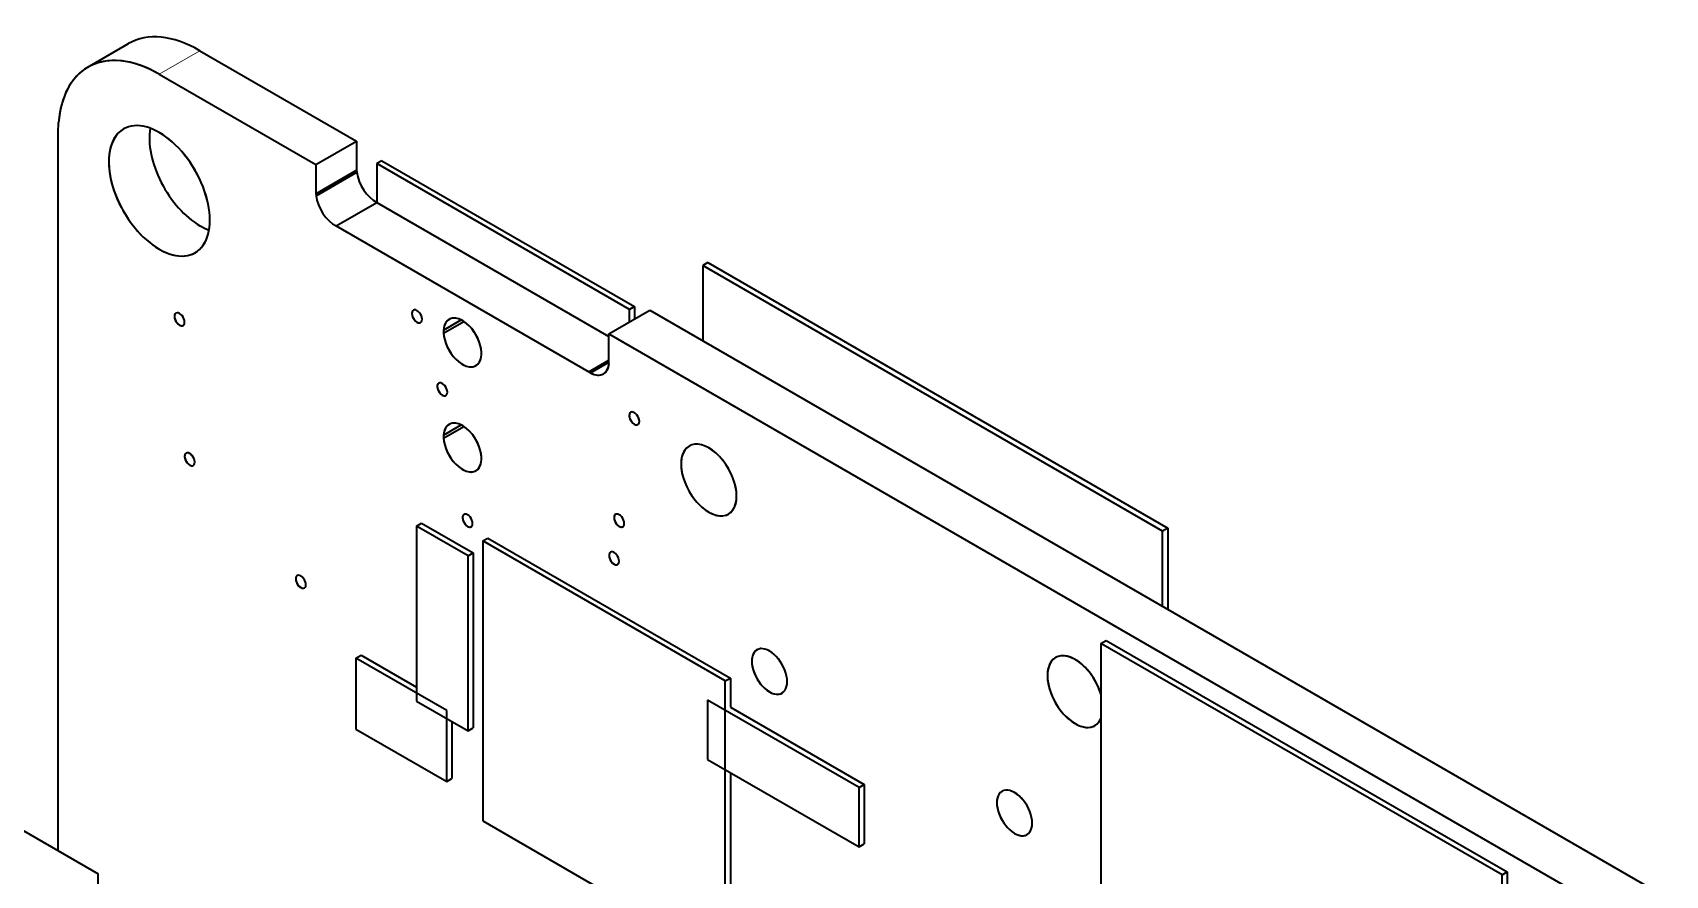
# Model space of a CAD drawing. Extents: x 291 to 1058, y 103 to 772.
# Drawn here: x 716.13 to 738.98, y 694 to 705.79 of the extents above; entities that cross this region are included whole.
import ezdxf

# ---------------------------------------------------------------- set-up
doc = ezdxf.new("R2010")
doc.units = 0

msp = doc.modelspace()

# ---------------------------------------------------------------- linework, layer by layer
at = {"color": 7, "lineweight": 35, "ltscale": 0.016434}
msp.add_line((716.9, 705.312), (717.469, 705.641), dxfattribs=at)
at = {"color": 7, "lineweight": 13, "ltscale": 0.016432}
msp.add_line((717.9, 705.213), (718.469, 705.542), dxfattribs=at)
at = {"color": 7, "lineweight": 35, "ltscale": 0.063278}
for p, q in [((718.469, 705.542), (720.661, 704.277)), ((717.9, 705.213), (720.092, 703.948)), ((717.9, 705.213), (720.092, 703.948))]:
    msp.add_line(p, q, dxfattribs=at)
at = {"color": 7, "lineweight": 35, "ltscale": 0.003483}
msp.add_line((716.486, 704.397), (716.491, 704.536), dxfattribs=at)
msp.add_line((716.486, 704.397), (716.491, 704.536), dxfattribs=at)
at = {"color": 7, "lineweight": 35, "ltscale": 0.251273}
msp.add_line((716.486, 694.346), (716.486, 704.397), dxfattribs=at)
msp.add_line((716.486, 694.346), (716.486, 704.397), dxfattribs=at)
at = {"color": 7, "lineweight": 35, "ltscale": 0.016432}
for p, q in [((720.092, 703.948), (720.661, 704.277)), ((720.092, 703.54), (720.661, 703.868)), ((720.375, 703.091), (720.944, 703.419)), ((724.193, 701.58), (724.763, 701.909))]:
    msp.add_line(p, q, dxfattribs=at)
at = {"color": 7, "lineweight": 35, "ltscale": 0.010207}
for p, q in [((720.661, 704.277), (720.661, 703.868)), ((724.193, 701.172), (724.193, 701.58)), ((724.193, 701.172), (724.193, 701.58))]:
    msp.add_line(p, q, dxfattribs=at)
at = {"color": 7, "lineweight": 35, "ltscale": 0.010205}
msp.add_line((720.092, 703.948), (720.092, 703.54), dxfattribs=at)
msp.add_line((720.092, 703.948), (720.092, 703.54), dxfattribs=at)
at = {"color": 7, "lineweight": 35, "ltscale": 0.002041}
for p, q in [((721.015, 704.002), (720.944, 703.961)), ((721.501, 698.888), (721.571, 698.929)), ((722.426, 698.682), (722.496, 698.722)), ((732.012, 698.861), (731.941, 698.82)), ((731.078, 697.248), (731.149, 697.289)), ((725.82, 696.722), (725.891, 696.763)), ((722.22, 696.026), (722.29, 696.067)), ((721.923, 695.315), (721.993, 695.356)), ((736.691, 694.008), (736.762, 694.049))]:
    msp.add_line(p, q, dxfattribs=at)
at = {"color": 7, "lineweight": 35, "ltscale": 0.013544}
msp.add_line((720.944, 703.961), (720.944, 703.419), dxfattribs=at)
at = {"color": 7, "lineweight": 35, "ltscale": 0.102062}
for p, q in [((724.48, 701.92), (720.944, 703.961)), ((720.375, 703.091), (723.911, 701.049)), ((720.375, 703.091), (723.911, 701.049))]:
    msp.add_line(p, q, dxfattribs=at)
at = {"color": 7, "lineweight": 35, "ltscale": 0.102063}
msp.add_line((721.015, 704.002), (724.551, 701.961), dxfattribs=at)
at = {"color": 7, "lineweight": 35, "ltscale": 0.016433}
msp.add_line((720.095, 703.512), (720.664, 703.84), dxfattribs=at)
at = {"color": 7, "lineweight": 35, "ltscale": 0.000704824}
msp.add_line((720.661, 703.868), (720.664, 703.84), dxfattribs=at)
at = {"color": 7, "lineweight": 35, "ltscale": 0.000704687}
msp.add_line((720.092, 703.54), (720.095, 703.512), dxfattribs=at)
msp.add_line((720.092, 703.54), (720.095, 703.512), dxfattribs=at)
at = {"color": 7, "lineweight": 35, "ltscale": 0.093794}
msp.add_line((720.944, 703.419), (724.193, 701.543), dxfattribs=at)
at = {"color": 7, "lineweight": 35, "ltscale": 0.002042}
for p, q in [((725.575, 702.578), (725.504, 702.537)), ((727.693, 695.231), (727.763, 695.272)), ((727.693, 694.401), (727.763, 694.442))]:
    msp.add_line(p, q, dxfattribs=at)
at = {"color": 7, "lineweight": 35, "ltscale": 0.185817}
msp.add_line((725.575, 702.578), (732.012, 698.861), dxfattribs=at)
at = {"color": 7, "lineweight": 35, "ltscale": 0.026402}
msp.add_line((725.504, 702.537), (725.504, 701.481), dxfattribs=at)
at = {"color": 7, "lineweight": 35, "ltscale": 0.185819}
msp.add_line((731.941, 698.82), (725.504, 702.537), dxfattribs=at)
at = {"color": 7, "lineweight": 35, "ltscale": 0.002043}
msp.add_line((724.551, 701.961), (724.48, 701.92), dxfattribs=at)
at = {"color": 7, "lineweight": 35, "ltscale": 0.004358}
msp.add_line((724.48, 701.745), (724.48, 701.92), dxfattribs=at)
at = {"color": 7, "lineweight": 35, "ltscale": 0.004359}
msp.add_line((724.551, 701.961), (724.551, 701.786), dxfattribs=at)
at = {"color": 7, "lineweight": 35, "ltscale": 0.410291}
msp.add_line((724.763, 701.909), (738.976, 693.703), dxfattribs=at)
at = {"color": 7, "lineweight": 35, "ltscale": 0.007153}
for p, q in [((721.878, 701.631), (722.125, 701.774)), ((721.878, 700.161), (722.125, 700.304))]:
    msp.add_line(p, q, dxfattribs=at)
at = {"color": 7, "lineweight": 35, "ltscale": 0.008154}
msp.add_line((721.878, 701.591), (722.16, 701.754), dxfattribs=at)
at = {"color": 7, "lineweight": 35, "ltscale": 0.001004}
for p, q in [((721.878, 701.631), (721.878, 701.591)), ((721.878, 701.631), (721.878, 701.591)), ((722.408, 701.284), (722.408, 701.325)), ((722.408, 701.284), (722.408, 701.325)), ((722.408, 699.815), (722.408, 699.855)), ((722.408, 699.815), (722.408, 699.855))]:
    msp.add_line(p, q, dxfattribs=at)
at = {"color": 7, "lineweight": 35, "ltscale": 0.410289}
msp.add_line((724.193, 701.58), (738.406, 693.374), dxfattribs=at)
msp.add_line((724.193, 701.58), (738.406, 693.374), dxfattribs=at)
at = {"color": 7, "lineweight": 35, "ltscale": 0.008165}
msp.add_line((723.911, 701.049), (724.193, 701.213), dxfattribs=at)
at = {"color": 7, "lineweight": 35, "ltscale": 0.000676983}
msp.add_line((723.911, 701.049), (723.934, 701.035), dxfattribs=at)
msp.add_line((723.911, 701.049), (723.934, 701.035), dxfattribs=at)
at = {"color": 7, "lineweight": 35, "ltscale": 0.007495}
msp.add_line((723.934, 701.035), (724.193, 701.185), dxfattribs=at)
at = {"color": 7, "lineweight": 35, "ltscale": 0.008158}
msp.add_line((721.878, 700.121), (722.16, 700.284), dxfattribs=at)
at = {"color": 7, "lineweight": 35, "ltscale": 0.001003}
msp.add_line((721.878, 700.161), (721.878, 700.121), dxfattribs=at)
msp.add_line((721.878, 700.161), (721.878, 700.121), dxfattribs=at)
at = {"color": 7, "lineweight": 35, "ltscale": 0.020756}
msp.add_line((721.571, 698.929), (722.29, 698.513), dxfattribs=at)
at = {"color": 7, "lineweight": 35, "ltscale": 0.020755}
for p, q in [((722.22, 698.473), (721.501, 698.888)), ((721.501, 696.441), (722.22, 696.026)), ((725.573, 696.455), (725.573, 695.624)), ((727.763, 695.272), (727.763, 694.442)), ((727.693, 694.401), (727.693, 695.231))]:
    msp.add_line(p, q, dxfattribs=at)
at = {"color": 7, "lineweight": 35, "ltscale": 0.061171}
for p, q in [((721.501, 698.888), (721.501, 696.441)), ((722.29, 698.513), (722.29, 696.067)), ((727.693, 695.231), (725.573, 696.455)), ((725.573, 695.624), (727.693, 694.401))]:
    msp.add_line(p, q, dxfattribs=at)
at = {"color": 7, "lineweight": 35, "ltscale": 0.097979}
for p, q in [((722.496, 698.722), (725.891, 696.763)), ((725.82, 696.722), (722.426, 698.682)), ((722.426, 694.762), (725.82, 692.803))]:
    msp.add_line(p, q, dxfattribs=at)
at = {"color": 7, "lineweight": 35, "ltscale": 0.026404}
msp.add_line((731.941, 697.764), (731.941, 698.82), dxfattribs=at)
at = {"color": 7, "lineweight": 35, "ltscale": 0.028444}
msp.add_line((732.012, 698.861), (732.012, 697.724), dxfattribs=at)
at = {"color": 7, "lineweight": 35, "ltscale": 0.00204}
for p, q in [((722.22, 698.473), (722.29, 698.513)), ((720.652, 697.042), (720.723, 697.083))]:
    msp.add_line(p, q, dxfattribs=at)
at = {"color": 7, "lineweight": 35, "ltscale": 0.061172}
msp.add_line((722.22, 696.026), (722.22, 698.473), dxfattribs=at)
at = {"color": 7, "lineweight": 35, "ltscale": 0.09798}
for p, q in [((722.426, 698.682), (722.426, 694.762)), ((725.82, 692.803), (725.82, 696.722))]:
    msp.add_line(p, q, dxfattribs=at)
at = {"color": 7, "lineweight": 35, "ltscale": 0.213855}
msp.add_line((709.638, 698.3), (717.046, 694.023), dxfattribs=at)
at = {"color": 7, "lineweight": 35, "ltscale": 0.162024}
for p, q in [((736.691, 694.008), (731.078, 697.248)), ((731.149, 697.289), (736.762, 694.049))]:
    msp.add_line(p, q, dxfattribs=at)
at = {"color": 7, "lineweight": 35, "ltscale": 0.098511}
for p, q in [((731.078, 697.248), (731.078, 693.308)), ((736.691, 690.067), (736.691, 694.008))]:
    msp.add_line(p, q, dxfattribs=at)
at = {"color": 7, "lineweight": 35, "ltscale": 0.036677}
msp.add_line((721.923, 696.309), (720.652, 697.042), dxfattribs=at)
at = {"color": 7, "lineweight": 35, "ltscale": 0.024838}
msp.add_line((720.652, 697.042), (720.652, 696.049), dxfattribs=at)
at = {"color": 7, "lineweight": 35, "ltscale": 0.022454}
msp.add_line((720.723, 697.083), (721.501, 696.634), dxfattribs=at)
at = {"color": 7, "lineweight": 35, "ltscale": 0.010239}
msp.add_line((725.891, 696.763), (725.891, 696.353), dxfattribs=at)
at = {"color": 7, "lineweight": 35, "ltscale": 0.024837}
msp.add_line((721.923, 695.315), (721.923, 696.309), dxfattribs=at)
at = {"color": 7, "lineweight": 35, "ltscale": 0.054059}
msp.add_line((725.891, 696.353), (727.763, 695.272), dxfattribs=at)
at = {"color": 7, "lineweight": 35, "ltscale": 0.036676}
msp.add_line((720.652, 696.049), (721.923, 695.315), dxfattribs=at)
at = {"color": 7, "lineweight": 35, "ltscale": 0.020004}
msp.add_line((721.993, 696.156), (721.993, 695.356), dxfattribs=at)
at = {"color": 7, "lineweight": 35, "ltscale": 0.064944}
msp.add_line((725.891, 695.441), (725.891, 692.844), dxfattribs=at)
at = {"color": 7, "lineweight": 35, "ltscale": 0.022701}
msp.add_line((717.046, 693.115), (717.046, 694.023), dxfattribs=at)
at = {"color": 7, "lineweight": 35, "ltscale": 0.018565}
msp.add_line((736.762, 694.049), (736.762, 693.306), dxfattribs=at)
at = {"color": 7, "lineweight": 35}
msp.add_arc((718.882, 703.799), 0.818, 239.7443, 249.5917, dxfattribs=at)
for centre, major_axis, start_param, end_param in [((718.469, 703.909), (1, -1.732), 2.356192, 3.141592), ((717.9, 703.58), (1, -1.732), 2.356192, 3.839723), ((717.9, 703.58), (1, -1.732), 2.356192, 3.141592), ((717.9, 703.58), (1, -1.732), 3.141592, 3.839723), ((717.9, 703.58), (0.5, -0.866), 3.141593, 5.497787), ((717.9, 703.58), (0.5, -0.866), 2.356194, 5.497787), ((717.9, 703.58), (0.5, -0.866), 6.283185, 9.424778), ((718.469, 703.909), (0.5, -0.866), 3.746422, 5.497787), ((717.9, 703.58), (0.5, -0.866), 5.497787, 8.63938), ((720.927, 703.736), (-0.188, 0.326), 0.939238, 2.422768), ((720.357, 703.407), (0.188, -0.326), 4.08083, 5.564361), ((720.357, 703.407), (0.188, -0.326), 4.08083, 5.564361), ((717.9, 703.58), (0.5, -0.866), 5.497787, 6.283185), ((721.506, 701.825), (0.05, -0.0866), 3.141593, 5.497787), ((721.506, 701.825), (0.05, -0.0866), 2.356194, 5.497787), ((721.506, 701.825), (0.05, -0.0866), 6.283185, 9.424778), ((721.506, 701.825), (0.05, -0.0866), 5.497787, 8.63938), ((718.183, 701.784), (0.05, -0.0866), 3.141593, 5.497787), ((718.183, 701.784), (0.05, -0.0866), 2.356194, 5.497787), ((718.183, 701.784), (0.05, -0.0866), 0, 3.141593), ((718.183, 701.784), (0.05, -0.0866), 5.497787, 8.63938), ((718.183, 701.784), (0.05, -0.0866), 5.497787, 6.283185), ((721.506, 701.825), (0.05, -0.0866), 5.497787, 6.283185), ((722.143, 701.458), (-0.188, 0.325), 3.992439, 7.003136), ((722.143, 701.458), (-0.188, 0.325), 6.283185, 7.003136), ((722.143, 701.458), (-0.188, 0.325), 3.992439, 6.283185), ((722.143, 701.458), (-0.188, 0.325), 0.850846, 3.141593), ((722.143, 701.458), (-0.188, 0.325), 0.850846, 3.861543), ((722.143, 701.458), (-0.188, 0.325), 3.141593, 3.861543), ((723.928, 701.345), (0.188, -0.326), 5.518516, 7.002047), ((723.928, 701.345), (0.188, -0.326), 5.518516, 6.283185), ((723.928, 701.345), (0.188, -0.326), 6.283185, 7.002047), ((721.86, 700.804), (0.05, -0.0866), 3.141593, 5.497787), ((721.86, 700.804), (0.05, -0.0866), 2.356194, 5.497787), ((721.86, 700.804), (0.05, -0.0866), 6.283185, 9.424778), ((721.86, 700.804), (0.05, -0.0866), 5.497787, 8.63938), ((721.86, 700.804), (0.05, -0.0866), 5.497787, 6.283185), ((722.143, 699.988), (-0.188, 0.325), 3.992439, 7.003136), ((722.143, 699.988), (-0.188, 0.325), 6.283185, 7.003136), ((722.143, 699.988), (-0.188, 0.325), 3.992439, 6.283185), ((724.547, 700.396), (0.05, -0.0866), 3.141593, 5.497787), ((724.547, 700.396), (0.05, -0.0866), 2.356194, 5.497787), ((724.547, 700.396), (0.05, -0.0866), 6.283185, 9.424778), ((724.547, 700.396), (0.05, -0.0866), 5.497787, 8.63938), ((724.547, 700.396), (0.05, -0.0866), 5.497787, 6.283185), ((722.143, 699.988), (-0.188, 0.325), 0.850846, 3.141593), ((722.143, 699.988), (-0.188, 0.325), 0.850846, 3.861543), ((725.59, 699.533), (0.275, -0.476), 2.356194, 5.497787), ((725.59, 699.533), (0.275, -0.476), 0, 3.141593), ((718.325, 699.825), (0.05, -0.0866), 3.141593, 5.497787), ((718.325, 699.825), (0.05, -0.0866), 2.356194, 5.497787), ((718.325, 699.825), (0.05, -0.0866), 0, 3.141593), ((718.325, 699.825), (0.05, -0.0866), 5.497787, 8.63938), ((725.59, 699.533), (0.275, -0.476), 3.141593, 5.497787), ((725.59, 699.533), (0.275, -0.476), 5.497787, 8.63938), ((718.325, 699.825), (0.05, -0.0866), 5.497787, 6.283185), ((722.143, 699.988), (-0.188, 0.325), 3.141593, 3.861543), ((722.214, 698.967), (0.05, -0.0866), 3.141593, 5.497787), ((722.214, 698.967), (0.05, -0.0866), 2.356194, 5.497787), ((722.214, 698.967), (0.05, -0.0866), 6.283185, 9.424778), ((722.214, 698.967), (0.05, -0.0866), 5.497787, 8.63938), ((724.335, 698.967), (0.05, -0.0866), 3.141593, 5.497787), ((724.335, 698.967), (0.05, -0.0866), 2.356194, 5.497787), ((724.335, 698.967), (0.05, -0.0866), 6.283185, 9.424778), ((724.335, 698.967), (0.05, -0.0866), 5.497787, 8.63938), ((725.59, 699.533), (0.275, -0.476), 5.497787, 6.283185), ((722.214, 698.967), (0.05, -0.0866), 5.497787, 6.283185), ((724.335, 698.967), (0.05, -0.0866), 5.497787, 6.283185), ((724.264, 698.437), (0.05, -0.0866), 3.141593, 5.497787), ((724.264, 698.437), (0.05, -0.0866), 2.356194, 5.497787), ((724.264, 698.437), (0.05, -0.0866), 0, 3.141593), ((724.264, 698.437), (0.05, -0.0866), 5.497787, 8.63938), ((724.264, 698.437), (0.05, -0.0866), 5.497787, 6.283185), ((719.88, 698.11), (0.05, -0.0866), 3.141593, 5.497787), ((719.88, 698.11), (0.05, -0.0866), 2.356194, 5.497787), ((719.88, 698.11), (0.05, -0.0866), 0, 3.141593), ((719.88, 698.11), (0.05, -0.0866), 5.497787, 8.63938), ((719.88, 698.11), (0.05, -0.0866), 5.497787, 6.283185), ((726.439, 696.855), (0.175, -0.303), 3.141593, 5.497787), ((726.439, 696.855), (0.175, -0.303), 2.356194, 5.497787), ((726.439, 696.855), (0.175, -0.303), 6.283185, 9.424778), ((726.439, 696.855), (0.175, -0.303), 5.497787, 8.63938), ((730.717, 696.573), (0.275, -0.476), 2.356194, 5.497787), ((730.717, 696.573), (0.275, -0.476), 1.161782, 3.141593), ((730.717, 696.573), (0.275, -0.476), 3.141593, 5.497787), ((730.717, 696.573), (0.275, -0.476), 1.161782, 2.356194), ((726.439, 696.855), (0.175, -0.303), 5.497787, 6.283185), ((730.717, 696.573), (0.275, -0.476), 5.497787, 6.692199), ((730.717, 696.573), (0.275, -0.476), 6.283185, 6.692199), ((730.717, 696.573), (0.275, -0.476), 5.497787, 6.283185), ((729.868, 694.875), (0.175, -0.303), 3.141593, 5.497787), ((729.868, 694.875), (0.175, -0.303), 2.356194, 5.497787), ((729.868, 694.875), (0.175, -0.303), 6.283185, 9.424778), ((729.868, 694.875), (0.175, -0.303), 5.497787, 8.63938), ((729.868, 694.875), (0.175, -0.303), 5.497787, 6.283185)]:
    msp.add_ellipse(centre, major_axis=major_axis, ratio=0.57735, start_param=start_param, end_param=end_param, dxfattribs=at)

doc.saveas('drawing.dxf')
